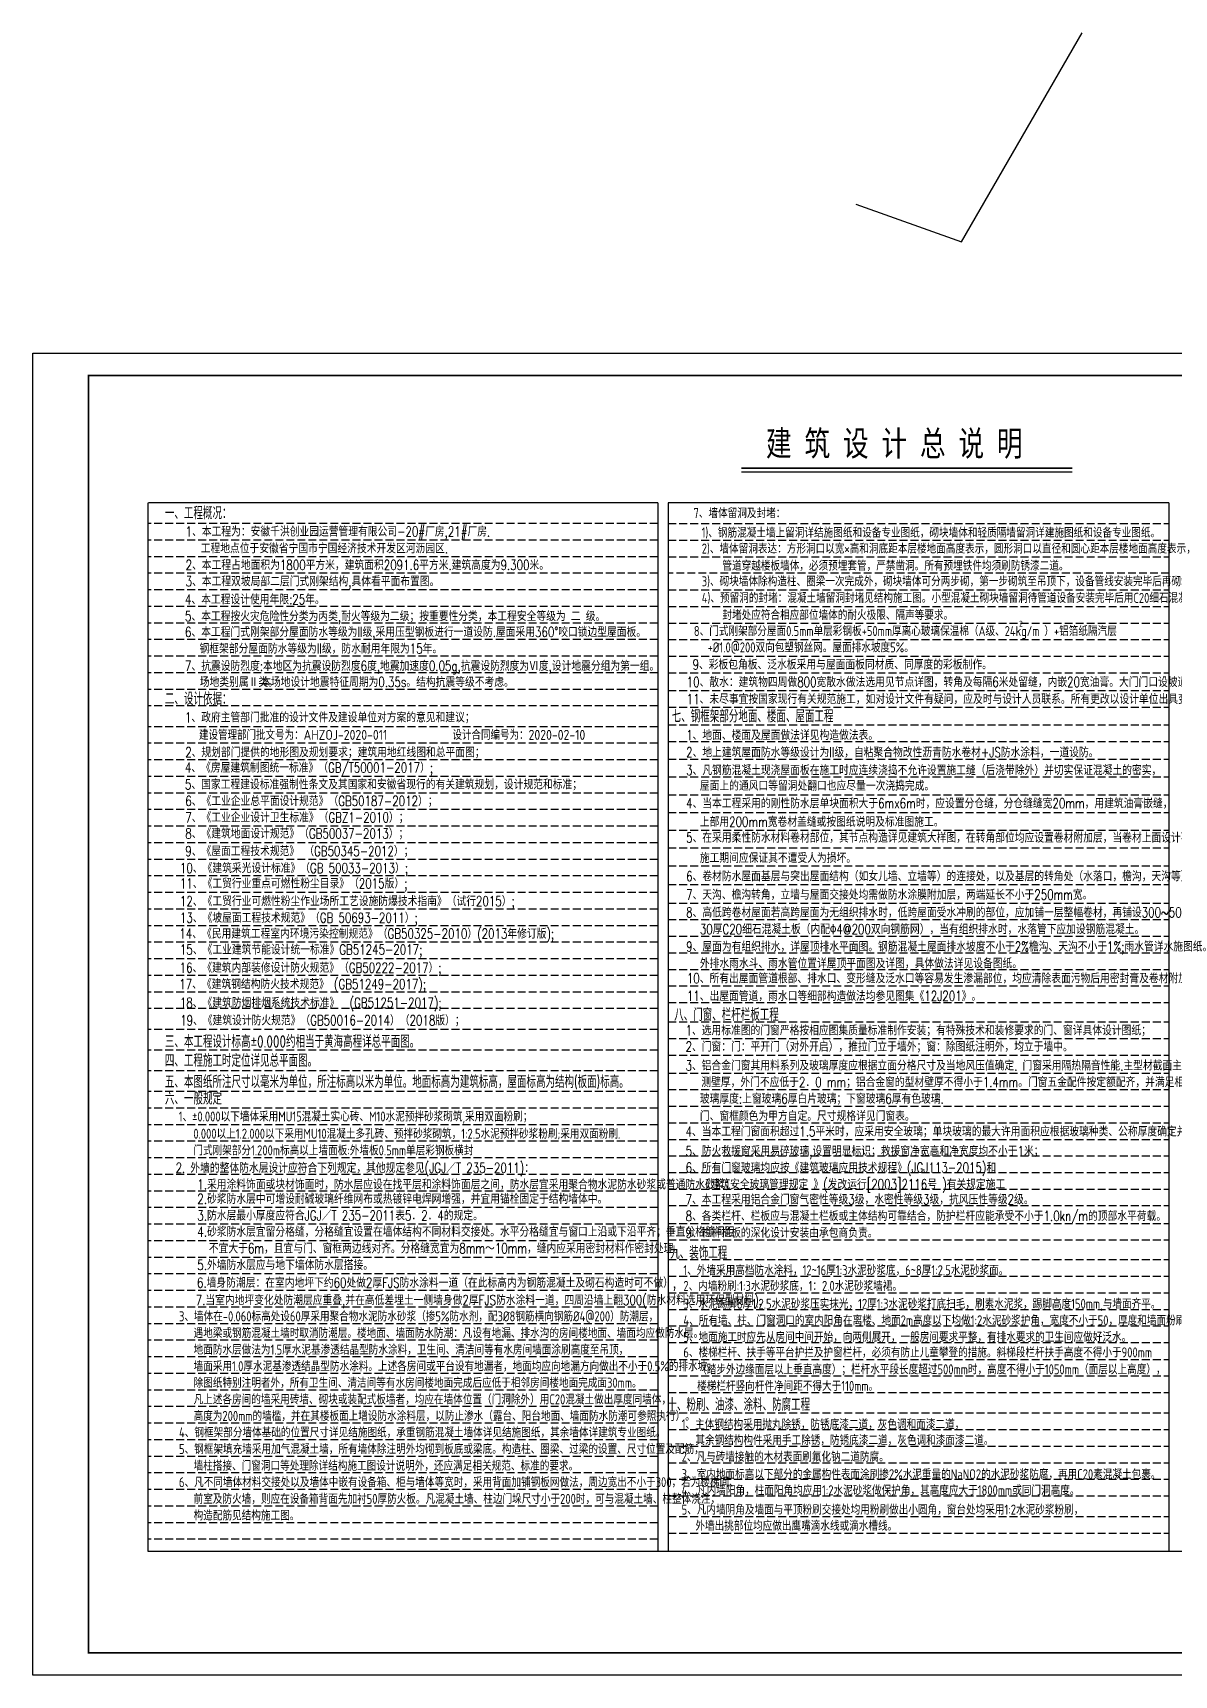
# Model space of a CAD drawing. Extents: x 180850 to 1400258, y 48356 to 327067.
# Drawn here: x 245971 to 282232, y 232567 to 284751 of the extents above; entities that cross this region are included whole.
import ezdxf

# ---------------------------------------------------------------- set-up
doc = ezdxf.new("R2010")
doc.units = 0
doc.header["$LTSCALE"] = 1000
doc.linetypes.add('DASH', pattern=[0.35, 0.25, -0.1])
for name, color, linetype in [('BORDER', 7, 'Continuous'), ('PUB_TITLE', 4, 'Continuous'), ('STAIR', 2, 'Continuous'), ('填充', 251, 'Continuous'), ('文字', 7, 'Continuous')]:
    doc.layers.add(name, color=color, linetype=linetype)
doc.styles.add('C', font='tssdeng.shx', dxfattribs={"height": 3, "bigfont": 'tssdchn.shx'})
doc.styles.add('HZTXT', font='romans.shx', dxfattribs={"width": 0.75, "height": 300, "bigfont": 'HZTXT.shx'})
doc.styles.get("Standard").update_dxf_attribs({"font": 'gbenor.shx', "bigfont": 'gbcbig.shx'})
doc.styles.add('宋体', font='')
doc.styles.get('宋体').set_extended_font_data('SimSun')

msp = doc.modelspace()

# ---------------------------------------------------------------- linework, layer by layer
for p, q in [((275474.08, 278109.32), (279308.38, 284750.53)), ((272118.36, 279306.55), (275474.08, 278109.32))]:
    msp.add_line(p, q)
at = {"color": 2}
msp.add_line((268480.97, 270802.66), (278995.61, 270802.66), dxfattribs=at)
at = {"layer": 'BORDER', "const_width": 53.03}
msp.add_lwpolyline([(247738.49, 233274.51), (247738.49, 273860.36), (304728.39, 273860.36), (304728.39, 233274.51)], close=True, dxfattribs=at)
at = {"layer": 'PUB_TITLE'}
msp.add_lwpolyline([(245970.81, 232567.44), (245970.81, 274567.44), (305435.46, 274567.44), (305435.46, 232567.44)], close=True, dxfattribs=at)
at = {"layer": 'STAIR', "const_width": 53.19}
msp.add_lwpolyline([(268482.82, 270919.27), (278994.77, 270919.27)], dxfattribs=at)
at = {"layer": '填充'}
for p, q in [((249620, 269816.73), (249620, 236505.42)), ((265826.26, 269816.73), (249647.02, 269816.73)), ((265826.26, 269816.73), (265826.26, 236505.42)), ((266155.59, 269816.73), (266155.59, 236505.42)), ((282067.52, 269816.73), (266155.59, 269816.73)), ((282067.52, 269816.73), (282067.52, 236505.42)), ((249620, 236505.42), (297513.24, 236505.42))]:
    msp.add_line(p, q, dxfattribs=at)
at = {"layer": '填充', "linetype": 'DASH'}
for p, q in [((265826.26, 269158.06), (249647.02, 269158.06)), ((266155.59, 269158.06), (282067.52, 269158.06)), ((265826.26, 268631.12), (249647.02, 268631.12)), ((266155.59, 268631.12), (282067.52, 268631.12)), ((265826.26, 268104.18), (249647.02, 268104.18)), ((266155.59, 268104.18), (282067.52, 268104.18)), ((265826.26, 267577.25), (249647.02, 267577.25)), ((282067.52, 267577.25), (266155.59, 267577.25)), ((265826.26, 267050.31), (249647.02, 267050.31)), ((266155.59, 267050.31), (282067.53, 267050.31)), ((265826.26, 266523.37), (249647.02, 266523.37)), ((266155.59, 266523.37), (282067.53, 266523.37)), ((265826.26, 265996.43), (249647.02, 265996.43)), ((266155.59, 265996.43), (282067.53, 265996.43)), ((265826.26, 265469.49), (249647.02, 265469.49)), ((266155.59, 265469.49), (282067.53, 265469.49)), ((265826.26, 264942.56), (249647.02, 264942.56)), ((266155.59, 264942.56), (282067.53, 264942.56)), ((265826.26, 264415.62), (249647.02, 264415.62)), ((266155.59, 264415.62), (282067.53, 264415.62)), ((265826.26, 263888.68), (249647.02, 263888.68)), ((266155.59, 263851.72), (282067.52, 263851.72)), ((265826.26, 263361.74), (249647.02, 263361.74)), ((266155.59, 263324.78), (282067.53, 263324.78)), ((265826.26, 262703.07), (249647.02, 262703.07)), ((266155.59, 262760.88), (282067.52, 262760.88)), ((265826.26, 262176.13), (249647.02, 262176.13)), ((266155.59, 262233.94), (282067.53, 262233.94)), ((265826.26, 261649.19), (249647.02, 261649.19)), ((266155.59, 261670.04), (282067.52, 261670.04)), ((265826.26, 261122.25), (249647.02, 261122.25)), ((266155.59, 261106.14), (282067.52, 261106.14)), ((265826.26, 260595.32), (249647.02, 260595.32)), ((266155.59, 260542.24), (282067.52, 260542.24)), ((265826.26, 260068.38), (249647.02, 260068.38)), ((266155.59, 259978.34), (282067.52, 259978.34)), ((265826.26, 259541.44), (249647.02, 259541.44)), ((266155.59, 259414.44), (282067.52, 259414.44)), ((265826.26, 259014.5), (249647.02, 259014.5)), ((266155.59, 258850.54), (282067.52, 258850.54)), ((265826.26, 258487.56), (249647.02, 258487.56)), ((265826.26, 257960.63), (249647.02, 257960.63)), ((265826.26, 257960.63), (249647.02, 257960.63)), ((266155.59, 258286.64), (282067.52, 258286.64)), ((265826.26, 257433.69), (249647.02, 257433.69)), ((266155.59, 257692.45), (282067.52, 257692.45)), ((265826.26, 256906.75), (249647.02, 256906.75)), ((265826.26, 256906.75), (249647.02, 256906.75)), ((266155.59, 257101.03), (282067.52, 257101.03)), ((265826.26, 256379.81), (249647.02, 256379.81)), ((265826.26, 256379.81), (249647.02, 256379.81)), ((266155.59, 256574.09), (282067.52, 256574.09)), ((265826.26, 255852.87), (249647.02, 255852.87)), ((265826.26, 255852.87), (249647.02, 255852.87)), ((266155.59, 256047.15), (282067.52, 256047.15)), ((265826.26, 255325.94), (249647.02, 255325.94)), ((265826.26, 255325.94), (249647.02, 255325.94)), ((266155.59, 255520.22), (282067.52, 255520.22)), ((265826.26, 254799), (249647.02, 254799)), ((265826.26, 254799), (249647.02, 254799)), ((266155.59, 254993.28), (282067.52, 254993.28)), ((265826.26, 254272.06), (249647.02, 254272.06)), ((265826.26, 254272.06), (249647.02, 254272.06)), ((266155.59, 254466.34), (282067.52, 254466.34)), ((265826.26, 253745.12), (249647.02, 253745.12)), ((265826.26, 253745.12), (249647.02, 253745.12)), ((266155.59, 253939.4), (282067.52, 253939.4)), ((266155.59, 253323.87), (282067.52, 253323.87)), ((265826.26, 253086.45), (249647.02, 253086.45)), ((266155.59, 252796.93), (282067.52, 252796.93)), ((265826.26, 252427.78), (249647.02, 252427.78)), ((266155.59, 252269.99), (282067.52, 252269.99)), ((265826.26, 251769.1), (249647.02, 251769.1)), ((266155.59, 251699.91), (282067.52, 251699.91)), ((265826.26, 251110.43), (249647.02, 251110.43)), ((266155.59, 251172.98), (282067.52, 251172.98)), ((265826.26, 250583.49), (249647.02, 250583.49)), ((266155.59, 250646.04), (282067.52, 250646.04)), ((265826.26, 250056.56), (249647.02, 250056.56)), ((266155.59, 250119.1), (282067.52, 250119.1)), ((265826.26, 249529.62), (249647.02, 249529.62)), ((266155.59, 249592.16), (282067.52, 249592.16)), ((265826.26, 249002.68), (249647.02, 249002.68)), ((266155.59, 249065.22), (282067.52, 249065.22)), ((265826.26, 248475.74), (249647.02, 248475.74)), ((266155.59, 248538.29), (282067.52, 248538.29)), ((265826.26, 247948.8), (249647.02, 247948.8)), ((266155.59, 248011.35), (282067.52, 248011.35)), ((265826.26, 247421.87), (249647.02, 247421.87)), ((266155.59, 247490.24), (282067.52, 247490.24)), ((265826.26, 246894.93), (249647.02, 246894.93)), ((266155.59, 246921.54), (282067.52, 246921.54)), ((265826.26, 246367.99), (249647.02, 246367.99)), ((266155.59, 246394.6), (282067.52, 246394.6)), ((265826.26, 245841.05), (249647.02, 245841.05)), ((265826.26, 245314.11), (249647.02, 245314.11)), ((266155.59, 245771.86), (282067.52, 245771.86)), ((265826.26, 244787.17), (249647.02, 244787.17)), ((266155.59, 245244.92), (282067.52, 245244.92)), ((265826.26, 244260.24), (249647.02, 244260.24)), ((266155.59, 244717.98), (282067.52, 244717.98)), ((265826.26, 243733.3), (249647.02, 243733.3)), ((266155.59, 244191.05), (282067.52, 244191.05)), ((265826.26, 243206.36), (249647.02, 243206.36)), ((266155.59, 243664.11), (282067.52, 243664.11)), ((265826.26, 242679.42), (249647.02, 242679.42)), ((266155.59, 243137.17), (282067.52, 243137.17)), ((265826.26, 242152.48), (249647.02, 242152.48)), ((266155.59, 242600.69), (282067.52, 242600.69)), ((265826.26, 241625.55), (249647.02, 241625.55)), ((266155.59, 242073.76), (282067.52, 242073.76)), ((265826.26, 241098.61), (249647.02, 241098.61)), ((266155.59, 241546.82), (282067.52, 241546.82)), ((265826.26, 240571.67), (249647.02, 240571.67)), ((266155.59, 240897.68), (282067.52, 240897.68)), ((265826.26, 240044.73), (249647.02, 240044.73)), ((266155.59, 240370.75), (282067.52, 240370.75)), ((266155.59, 239843.81), (282067.52, 239843.81)), ((265826.26, 239517.79), (249647.02, 239517.79)), ((266155.59, 239316.87), (282067.52, 239316.87)), ((265826.26, 238990.86), (249647.02, 238990.86)), ((266155.59, 238789.93), (282067.52, 238789.93)), ((265826.26, 238463.92), (249647.02, 238463.92)), ((266155.59, 238262.99), (282067.52, 238262.99)), ((266155.59, 238262.99), (282067.52, 238262.99)), ((265826.26, 237936.98), (249647.02, 237936.98)), ((266155.59, 237604.32), (282067.52, 237604.32)), ((265826.26, 237410.04), (249647.02, 237410.04)), ((266155.59, 237077.38), (282067.52, 237077.38)), ((265826.26, 236883.1), (249647.02, 236883.1))]:
    msp.add_line(p, q, dxfattribs=at)

# ---------------------------------------------------------------- texts
at = {"color": 6, "style": 'HZTXT', "width": 0.75}
for s, height, p in [('1、本工程为：安徽千洪创业园运营管理有限公司-20#厂房,21#厂房.', 318.1818, (250824.07, 268747.57)), ('工程地点位于安徽省宁国市宁国经济技术开发区河沥园区.', 318.1818, (251304.4, 268212.72)), ('2、本工程占地面积为1800平方米，建筑面积2091.6平方米.建筑高度为9.300米。', 318.1818, (250824.07, 267683.75)), ('3、本工程双坡局部二层门式刚架结构,具体看平面布置图。', 318.1818, (250824.07, 267165.27)), ('4、本工程设计使用年限:25年。', 318.1818, (250804.91, 266590.89)), ('5、本工程按火灾危险性分类为丙类,耐火等级为二级；按重要性分类，本工程安全等级为 二 级。', 318.1818, (250804.91, 266057.55)), ('场地类别属Ⅱ类。', 318.182, (251275.3, 263966.05))]:
    msp.add_text(s, height=height, dxfattribs=at).set_placement(p)
at = {"style": 'HZTXT', "width": 0.75}
for s, p in [('6、本工程门式刚架部分屋面防水等级为II级,采用压型钢板进行一道设防.屋面采用360°咬口锁边型屋面板。', (250804.91, 265556.23)), ('钢框架部分屋面防水等级为II级，防水耐用年限为15年。', (251268.17, 265028.24)), ('7、抗震设防烈度:本地区为抗震设防烈度6度,地震加速度0.05g,抗震设防烈度为Ⅵ度,设计地震分组为第一组。', (250804.91, 264477.51)), ('9、彩板包角板、泛水板采用与屋面面板同材质、同厚度的彩板制作。', (266929.9, 264520.79)), ('本场地设计地震特征周期为0.35s。结构抗震等级不考虑。', (253226.17, 263966.05)), ('10、散水：建筑物四周做800宽散水做法选用见节点详图，转角及每隔6米处留缝，内嵌20宽油膏。大门门口设坡道做法见节点详图。', (266745.05, 263965.12)), ('11、未尽事宜按国家现行有关规范施工，如对设计文件有疑问，应及时与设计人员联系。所有更改以设计单位出具变更联系单为准。', (266745.05, 263424.07)), ('1、政府主管部门批准的设计文件及建设单位对方案的意见和建议；', (250804.91, 262841.91)), ('1、地面、楼面及屋面做法详见构造做法表。', (266726.75, 262279.84)), ('2、规划部门提供的地形图及规划要求；建筑用地红线图和总平面图；', (250811.41, 261733.13)), ('2、地上建筑屋面防水等级设计为II级，自粘聚合物改性沥青防水卷材+JS防水涂料，一道设防。', (266726.75, 261732.28)), ('3、凡钢筋混凝土现浇屋面板在施工时应连续浇捣不允许设置施工缝（后浇带除外）并切实保证混凝土的密实，', (266726.75, 261164.19)), ('5、国家工程建设标准强制性条文及其国家和安徽省现行的有关建筑规划，设计规范和标准；', (250804.91, 260712.45)), ('屋面上的通风口等留洞处翻口也应尽量一次浇捣完成。', (267162.88, 260669.63)), ('6、《工业企业总平面设计规范》（GB50187-2012）；', (250814.29, 260184.68)), ('4、当本工程采用的刚性防水层单块面积大于6mx6m时，应设置分仓缝，分仓缝缝宽20mm，用建筑油膏嵌缝，', (266726.75, 260110.31)), ('7、《工业企业设计卫生标准》（GBZ1-2010）；', (250814.29, 259662.29)), ('上部用200mm宽卷材盖缝或按图纸说明及标准图施工。', (267162.88, 259523.21)), ('8、《建筑地面设计规范》（GB50037-2013）；', (250814.29, 259151.43)), ('5、在采用柔性防水材料卷材部位，其节点构造详见建筑大样图，在转角部位均应设置卷材附加层，当卷材上面设计不需要保护层时，', (266726.75, 259019.47)), ('9、《屋面工程技术规范》 （GB50345-2012）；', (250814.29, 258591.53)), ('10、《建筑采光设计标准》（GB 50033-2013）;', (250644.93, 258052.43)), ('施工期间应保证其不遭受人为损坏。', (267162.87, 258374.96)), ('11、《工贸行业重点可燃性粉尘目录》（2015版）;', (250644.93, 257565.07)), ('6、卷材防水屋面基层与突出屋面结构（如女儿墙、立墙等）的连接处，以及基层的转角处（水落口，檐沟，天沟等）均应做成圆弧。', (266726.75, 257794.4)), ('12、《工贸行业可燃性粉尘作业场所工艺设施防爆技术指南》（试行2015）;', (250644.93, 257001.57)), ('7、天沟、檐沟转角，立墙与屋面交接处均需做防水涂膜附加层，两端延长不小于250mm宽。', (266726.75, 257207.8)), ('13、《坡屋面工程技术规范》（GB 50693-2011）;', (250644.93, 256474.63)), ('8、高低跨卷材屋面若高跨屋面为无组织排水时，低跨屋面受水冲刷的部位，应加铺一层整幅卷材，再铺设300~500mm宽，', (266726.75, 256643.9)), ('14、《民用建筑工程室内环境污染控制规范》（GB50325-2010）(2013年修订版);', (250626.31, 255969.8)), ('30厚C20细石混凝土板（内配Φ4@200双向钢筋网），当有组织排水时，水落管下应加设钢筋混凝土。', (267162.87, 256112.38)), ('9、屋面为有组织排水，详屋顶排水平面图。钢筋混凝土屋面排水坡度不小于2%%%檐沟、天沟不小于1%%%;雨水管详水施图纸。', (266726.75, 255559.61)), ('外排水雨水斗、雨水管位置详屋顶平面图及详图，具体做法详见设备图纸。', (267162.87, 255028.09)), ('10、所有出屋面管道根部、排水口、变形缝及泛水口等容易发生渗漏部位，均应清除表面污物后用密封膏及卷材附加增强处理。', (266750.81, 254551.12)), ('11、出屋面管道，雨水口等细部构造做法均参见图集《12J201》。', (266750.81, 253989.06)), ('1、选用标准图的门窗严格按相应图集质量标准制作安装；有特殊技术和装修要求的门、窗详具体设计图纸；', (266707.35, 252897.2)), ('2、门窗：门：平开门（对外开启），推拉门立于墙外；窗：除图纸注明外，均立于墙中。', (266707.35, 252379.93)), ('5、防火救援窗采用易碎玻璃,设置明显标识；救援窗净宽高和净宽度均不小于1米；', (266710.68, 249062.29)), ('6、所有门窗玻璃均应按《建筑玻璃应用技术规程》(JGJ113-2015)和', (266710.68, 248535.35)), ('7、本工程采用铝合金门窗气密性等级3级，水密性等级3级，抗风压性等级2级。', (266710.68, 247525.52)), (' 《建筑安全玻璃管理规定 》(发改运行[2003]2116号 )有关规定施工', (267030.68, 248008.41)), ('8、各类栏杆、栏板应与混凝土栏板或主体结构可靠结合，防护栏杆应能承受不小于1.0kn/m的顶部水平荷载。', (266710.68, 246998.58)), ('9、栏杆栏板的深化设计安装由承包商负责。', (266710.68, 246465.33))]:
    msp.add_text(s, height=318.1818, dxfattribs=at).set_placement(p)
at = {"color": 1}
msp.add_text('建设管理部门批文号为：AHZOJ-2020-011            设计合同编号为：2020-02-10          ', height=318.1818, dxfattribs=at).set_placement((251248.7, 262285.65))
at = {"color": 3, "style": 'HZTXT', "width": 0.75}
for s, p in [('4、《房屋建筑制图统一标准》（GB/T50001-2017）;', (250802.15, 261245.61)), ('15、《工业建筑节能设计统一标准》GB51245-2017;', (250643.66, 255463.56, -1550.5)), ('16、《建筑内部装修设计防火规范》（GB50222-2017）;', (250635.54, 254887.39)), ('17、《建筑钢结构防火技术规范》 (GB51249-2017);', (250623.44, 254365.49)), ('18、《建筑防烟排烟系统技术标准》  (GB51251-2017);', (250642.92, 253775.72, -1550.5)), ('19、《建筑设计防火规范》（GB50016-2014）（2018版）；', (250650.74, 253214.82)), ('3、铝合金门窗其用料系列及玻璃厚度应根据立面分格尺寸及当地风压值确定. 门窗采用隔热隔音性能.主型材截面主要受力部位 基材最小实', (266707.35, 251779.58)), ('测壁厚，外门不应低于2．0 mm；铝合金窗的型材壁厚不得小于1.4mm。门窗五金配件按定额配齐，并满足相应的设计规范。', (267210.35, 251252.64)), ('玻璃厚度:上窗玻璃6厚白片玻璃；下窗玻璃6厚有色玻璃.', (267164.37, 250725.22)), ('门、窗框颜色为甲方自定。尺寸规格详见门窗表。', (267164.37, 250177.36)), ('4、当本工程门窗面积超过1.5平米时，应采用安全玻璃；单块玻璃的最大许用面积应根据玻璃种类、公称厚度确定并应满足规范的相关要求。', (266707.35, 249683.9))]:
    msp.add_text(s, height=318.1818, dxfattribs=at).set_placement(p)
at = {"color": 1, "style": 'HZTXT', "width": 0.75}
for s, p in [('2. 外墙的整体防水层设计应符合下列规定，其他规定参见(JGJ／T 235-2011)：', (250504.6, 248527.44)), ('2.砂浆防水层中可增设耐碱玻璃纤维网布或热镀锌电焊网增强，并宜用锚栓固定于结构墙体中。', (251197.78, 247542.02)), ('1.采用涂料饰面或块材饰面时，防水层应设在找平层和涂料饰面层之间，防水层宜采用聚合物水泥防水砂浆或普通防水砂浆；', (251197.78, 248002.34)), ('3.防水层最小厚度应符合JGJ／T 235-2011表5．2．4的规定。 ', (251197.78, 247013.72)), ('4.砂浆防水层宜留分格缝，分格缝宜设置在墙体结构不同材料交接处。水平分格缝宜与窗口上沿或下沿平齐；垂直分格缝间距', (251197.78, 246498.52)), ('不宜大于6m，且宜与门、窗框两边线对齐。分格缝宽宜为8mm～10mm，缝内应采用密封材料作密封处理。', (251562.56, 245970.22)), ('5.外墙防水层应与地下墙体防水层搭接。', (251197.78, 245441.92)), ('6.墙身防潮层：在室内地坪下约60处做2厚FJS防水涂料一道（在此标高内为钢筋混凝土及砌石构造时可不做）,', (251186.55, 244879.03)), ('7.当室内地坪变化处防潮层应重叠,并在高低差埋土一侧墙身做2厚FJS防水涂料一道，四周沿墙上翻300(防水材料选用环保型材料).', (251145.22, 244327.52))]:
    msp.add_text(s, height=318.1818, dxfattribs=at).set_placement(p)
at = {"layer": 'BORDER', "style": '宋体', "width": 0.75}
msp.add_text('建 筑 设 计 总 说 明', height=797.8387, dxfattribs=at).set_placement((269261.56, 271307.45))
at = {"layer": '文字', "color": 3, "style": 'C', "width": 0.8}
for s, height, p in [('一、工程概况：', 397.765, (250166, 269294.14)), ('8、门式刚架部分屋面0.5mm单层彩钢板+50mm厚离心玻璃保温棉（A级、24kg/m ）+铝箔纸隔汽层', 318.2117, (266972.2, 265584.82)), ('+%%C1.0@200双向包塑钢丝网。屋面排水坡度5%%%。', 318.2117, (267409.08, 265065.71)), ('二、设计依据：', 397.765, (250166, 263393.49)), ('七、钢框架部分地面、楼面、屋面工程', 397.7646, (266269.2, 262837.87)), ('八、门窗、栏杆栏板工程', 397.7646, (266346.64, 253354.93)), ('三、本工程设计标高±0.000约相当于黄海高程详总平面图。', 397.7646, (250166, 252500.8)), ('四、工程施工时定位详见总平面图。', 397.7646, (250166, 251896.01)), ('五、本图纸所注尺寸以毫米为单位，所注标高以米为单位。地面标高为建筑标高，屋面标高为结构(板面)标高。', 397.7646, (250166, 251222.92)), ('六、一般规定', 397.765, (250166, 250693.67)), ('门式刚架部分1.200m标高以上墙面板:外墙板0.5mm单层彩钢板横封', 318.2117, (251070.66, 249084.18)), ('九、装饰工程', 397.765, (266221.36, 245793.35)), ('十、粉刷、油漆、涂料、防腐工程', 397.7646, (266131.54, 240964.6))]:
    msp.add_text(s, height=height, dxfattribs=at).set_placement(p)
at = {"layer": '文字', "style": 'C', "width": 0.8}
for s, height, p in [('7、墙体留洞及封堵：', 318.212, (266960.02, 269332.11)), ('1)、钢筋混凝土墙上留洞详结施图纸和设备专业图纸，砌块墙体和轻质隔墙留洞详建施图纸和设备专业图纸。', 318.2117, (267218.13, 268712.41)), ('2)、墙体留洞表达：方形洞口以宽×高和洞底距本层楼地面高度表示，圆形洞口以直径和圆心距本层楼地面高度表示，', 318.2117, (267223.14, 268205.26)), ('管道穿越楼板墙体，必须预埋套管，严禁凿洞。所有预埋铁件均须刷防锈漆二道。', 318.2117, (267879.13, 267662.45)), ('3)、砌块墙体除构造柱、圈梁一次完成外，砌块墙体可分两步砌，第一步砌筑至吊顶下，设备管线安装完毕后再砌筑至板底或梁底。', 318.2117, (267223.14, 267165.43)), ('4)、预留洞的封堵：混凝土墙留洞封堵见结构施工图。小型混凝土砌块墙留洞待管道设备安装完毕后用C20细石混凝土填实。', 318.2117, (267223.14, 266638.5)), ('封堵处应符合相应部位墙体的耐火极限、隔声等要求。', 318.2117, (267879.13, 266095.68)), ('2', 184.96, (277304.68, 265884.98)), ('1、%%P0.000以下墙体采用MU15混凝土实心砖、M10水泥预拌砂浆砌筑,采用双面粉刷；', 318.2117, (250606.41, 250158.98)), ('0.000以上1.2.000以下采用MU10混凝土多孔砖、预拌砂浆砌筑，1:2.5水泥预拌砂浆粉刷;采用双面粉刷.', 318.2117, (251070.66, 249611.12)), ('1、外墙采用高档防水涂料，12~16厚1:3水泥砂浆底，6~8厚1:2.5水泥砂浆面。', 318.2117, (266639.57, 245275.83)), ('2、内墙粉刷:1:3水泥砂浆底，1：2.0水泥砂浆墙裙。', 318.2117, (266639.57, 244776.58)), ('3、水泥踢脚8厚1:2.5水泥砂浆压实抹光，12厚1:3水泥砂浆打底扫毛，刷素水泥浆，踢脚高度150mm,与墙面齐平。', 318.2117, (266639.57, 244208.49)), ('3、墙体在-0.060标高处设60厚采用聚合物水泥防水砂浆（掺5%%%防水剂，配3%%C8钢筋横向钢筋%%C4@200）防潮层，', 318.2117, (250614.12, 243809.89)), ('4、所有墙、柱、门窗洞口的室内阳角在离楼、地面2m高度以下均做1:2水泥砂浆护角，宽度不小于50，厚度和墙面粉刷厚度一致。', 318.2117, (266639.57, 243681.56)), ('遇地梁或钢筋混凝土墙时取消防潮层。楼地面、墙面防水防潮：凡设有地漏、排水沟的房间楼地面、墙面均应做防水层。', 318.2117, (251078.38, 243279.3)), ('5、地面施工时应先从房间中间开始，向两侧展开，一般房间要求平整，有排水要求的卫生间应做好泛水。', 318.2117, (266639.57, 243154.62)), ('地面防水层做法为1.5厚水泥基渗透结晶型防水涂料，卫生间、清洁间等有水房间墙面涂刷高度至吊顶，', 318.2117, (251078.38, 242752.36)), ('6、楼梯栏杆、扶手等平台护拦及护窗栏杆，必须有防止儿童攀登的措施。斜梯段栏杆扶手高度不得小于900mm', 318.2117, (266639.57, 242663.5)), ('墙面采用1.0厚水泥基渗透结晶型防水涂料。上述各房间或平台设有地漏者，地面均应向地漏方向做出不小于0.5%%%的排水坡。', 318.2117, (251078.38, 242225.43)), ('（踏步外边缘面层以上垂直高度）；栏杆水平段长度超过500mm时，高度不得小于1050mm（面层以上高度），', 318.2117, (267075.69, 242125.78)), ('除图纸特别注明者外，所有卫生间、清洁间等有水房间楼地面完成后应低于相邻房间楼地面完成面30mm。', 318.2117, (251078.38, 241698.49)), ('楼梯栏杆竖向杆件净间距不得大于110mm。', 318.2117, (267075.69, 241598.84)), ('凡上述各房间的墙采用砖墙、砌块或装配式板墙者，均应在墙体位置（门洞除外）用C20混凝土做出厚度同墙体，', 318.2117, (251078.38, 241171.55)), ('高度为200mm的墙槛，并在其楼板面上增设防水涂料层，以防止渗水（露台、阳台地面、墙面防水防潮可参照执行）。', 318.2117, (251078.38, 240644.61)), ('1、主体钢结构采用抛丸除锈，防锈底漆二道，灰色调和面漆二道，', 318.2117, (266583.98, 240381.72)), ('4、钢框架部分墙体基础的位置尺寸详见结施图纸，承重钢筋混凝土墙体详见结施图纸，其余墙体详建筑专业图纸。', 318.2117, (250614.12, 240121.32)), ('其余钢结构构件采用手工除锈，防锈底漆二道，灰色调和漆面漆二道。', 318.2117, (267020.11, 239876.43)), ('5、钢框架填充墙采用加气混凝土墙，所有墙体除注明外均砌到板底或梁底。构造柱、圈梁、过梁的设置、尺寸位置及配筋，', 318.2117, (250614.12, 239594.38)), ('2、凡与砖墙接触的木材表面刷氟化钠二道防腐。', 318.2117, (266583.98, 239349.23)), ('墙柱搭接、门窗洞口等处理除详结构施工图设计说明外，还应满足相关规范、标准的要求。', 318.2117, (251078.38, 239063.8)), ('3、室内地面标高以下部分的金属构件表面涂刷掺2%%%水泥重量的NaNO%%1422%%143的水泥砂浆防腐，再用C20素混凝土包裹。', 318.2117, (266583.98, 238793.34)), ('6、凡不同墙体材料交接处以及墙体中嵌有设备箱、柜与墙体等宽时，采用背面加铺钢板网做法，周边宽出不小于300，若为楼梯间、', 318.2117, (250614.12, 238540.51)), ('4、凡内墙阳角，柱面阳角均应用1:2水泥砂浆做保护角，其高度应大于1800mm或同门洞高度。', 318.2117, (266583.98, 238282.62)), ('前室及防火墙，则应在设备箱背面先加衬50厚防火板。凡混凝土墙、柱边门垛尺寸小于200时，可与混凝土墙、柱整体浇注，', 318.2117, (251078.38, 238009.92)), ('5、凡内墙阴角及墙面与平顶粉刷交接处均用粉刷做出小圆角，窗台处均采用1:2水泥砂浆粉刷，', 318.2117, (266583.98, 237668.83)), ('构造配筋见结构施工图。', 318.2117, (251078.38, 237482.98)), ('外墙出挑部位均应做出鹰嘴滴水线或滴水槽线。', 318.2117, (267020.11, 237154.89))]:
    msp.add_text(s, height=height, dxfattribs=at).set_placement(p)

doc.saveas('drawing.dxf')
